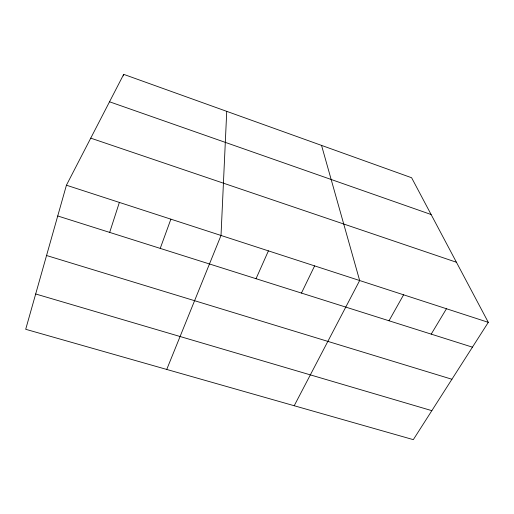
<?xml version="1.0" encoding="UTF-8"?>
<svg xmlns="http://www.w3.org/2000/svg" width="514" height="514" viewBox="0 0 514 514"><rect width="100%" height="100%" fill="white"/><g stroke="black" fill="none" stroke-linecap="round" stroke-linejoin="round"><path stroke-width="0.77" d="M226.738 111.352L221.014 235.463L166.735 369.444M66.428 185.213L25.7 329.288L413.314 439.65L488.3 322.342L411.611 177.741L123.701 74.35L66.428 185.213L488.3 322.342M123.238 75.886L123.701 74.35M109.668 232.399L119.37 202.426M160.227 248.397L170.879 219.163M256.036 278.704L268.411 250.871M301.461 293.076L314.613 265.886M294.207 405.739L359.659 280.528L321.546 145.398M389.008 320.775L403.593 294.811M431.22 334.126L446.46 308.741M35.684 293.982L431.844 410.66M46.556 255.509L451.922 379.255M57.735 215.97L472.43 347.168M90.74 138.144L456.432 262.256M109.527 101.785L431.124 214.524"/></g></svg>
